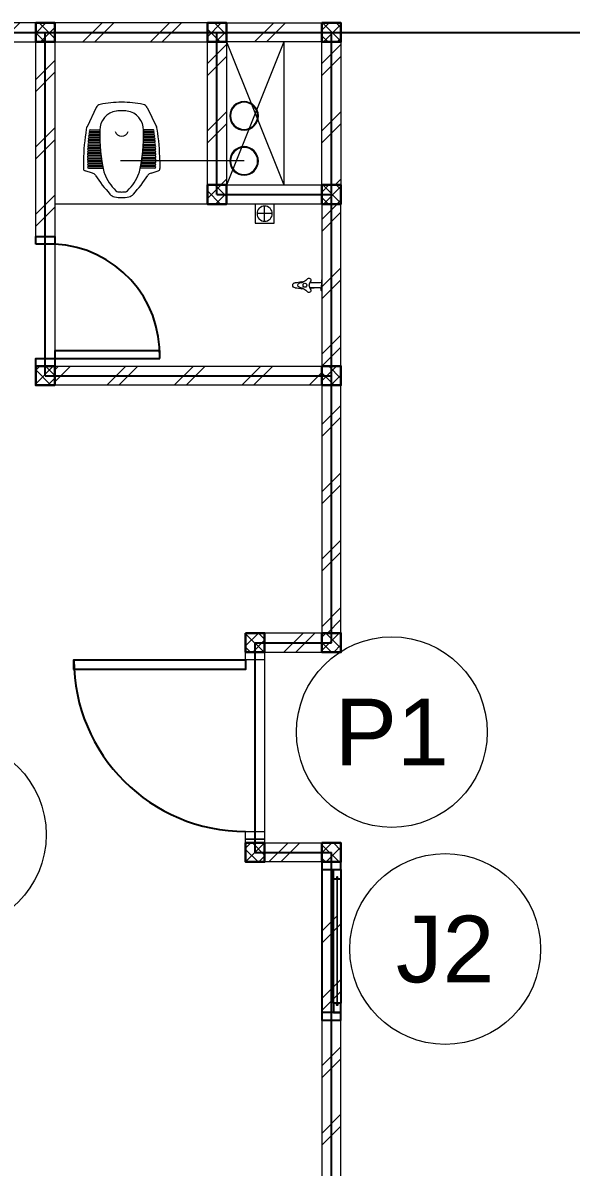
# Model space of a CAD drawing. Header units: millimetres. Extents: x -108 to 357, y -17 to 192.
# Drawn here: x 31.08 to 33.95, y 124.41 to 130.41 of the extents above; entities that cross this region are included whole.
import ezdxf
from ezdxf.enums import TextEntityAlignment as Align

# ---------------------------------------------------------------- set-up
doc = ezdxf.new("R2010")
doc.units = ezdxf.units.MM
for name, color, linetype, lineweight in [('ars', 11, 'Continuous', 0), ('KACA', 151, 'Continuous', 5), ('KOL', 1, 'Continuous', 30), ('KOLOM', 4, 'Continuous', 9), ('lan', 7, 'Continuous', 15), ('NOT', 7, 'Continuous', 20), ('SANITAIR', 15, 'Continuous', 9), ('tem', 5, 'Continuous', 20), ('u', 6, 'Continuous', 20)]:
    doc.layers.add(name, color=color, linetype=linetype, lineweight=lineweight)
doc.layers.add('as', color=1, linetype='Continuous', plot=False)
doc.layers.add('Kusen', color=30, linetype='Continuous')
doc.styles.add('S', font='simplex', dxfattribs={"width": 0.75})
doc.styles.get("Standard").update_dxf_attribs({"font": 'arial.ttf'})

# ---------------------------------------------------------------- blocks, each defined once
blk = doc.blocks.new('KRAN ATAS')
for p, q in [((-0.0198, 0), (0, 0)), ((-0.0198, -0.0015), (-0.0198, 0)), ((0.0198, 0), (0, 0)), ((0.0198, -0.0015), (0.0198, 0)), ((-0.0193, -0.002), (0, -0.002)), ((-0.0087, -0.006), (-0.0087, -0.0441)), ((0.0193, -0.002), (0, -0.002)), ((0.0087, -0.006), (0.0087, -0.0441))]:
    blk.add_line(p, q)
for centre, radius, start, end in [((-0.0188, -0.0464), 0.00682, 67.5786, 152.7397), ((-0.0193, -0.0015), 0.0005, 180, 270), ((0, -0.0187), 0.0268, 232.9628, 307.0372), ((-0.0127, -0.006), 0.004, 0, 90), ((0.0743, -0.0604), 0.0878, 163.7486, 168.4446), ((-0.0388, -0.0275), 0.03, 343.7486, 0), ((0.0127, -0.006), 0.004, 90, 180), ((0.0388, -0.0275), 0.03, 180, 196.2514), ((-0.0743, -0.0604), 0.0878, 11.5554, 16.2514), ((0.0188, -0.0464), 0.00682, 27.2603, 112.4214), ((0.0193, -0.0015), 0.0005, 270, 0), ((-0.0191, -0.047), 0.00682, 147.2603, 232.4214), ((-0.0514, -0.0871), 0.0447, 7.4918, 50.9581), ((0.0743, -0.0604), 0.0878, 182.0552, 189.0251), ((-0.0892, -0.0965), 0.08, 0.3555, 16.2023), ((-0.0004, -0.0613), 0.0068, 86.5771, 273.4229), ((-0.0003, -0.0804), 0.00682, 187.5786, 272.7397), ((0.0004, -0.0613), 0.0068, 266.5771, 93.4229), ((0.0003, -0.0804), 0.00682, 267.2603, 352.4214), ((0.0514, -0.0871), 0.0447, 129.0419, 172.5082), ((0.0892, -0.0965), 0.08, 163.7977, 179.6445), ((-0.0743, -0.0604), 0.0878, 350.9749, 357.9448), ((0.0191, -0.047), 0.00682, 307.5786, 32.7397), ((-0.0004, -0.0965), 0.0088, 176.8553, 272.6444), ((0.0004, -0.0965), 0.0088, 267.3556, 3.1447)]:
    blk.add_arc(centre, radius, start, end)
blk = doc.blocks.new('AVOOR')
blk.add_lwpolyline([(-21.8185, -71.5914), (-21.9185, -71.5914), (-21.9185, -71.4914), (-21.8185, -71.4914)], close=True)
for points in [[(-21.8685, -71.5014), (-21.8685, -71.5814)], [(-21.9085, -71.5414), (-21.8285, -71.5414)]]:
    blk.add_lwpolyline(points)
blk.add_circle((-21.8685, -71.5414), 0.04)
blk = doc.blocks.new('CL J D')
for p, q in [((0.306, 0.1938), (0.3479, 0.1938)), ((0.3709, 0.1476), (0.3594, 0.1853)), ((0.0275, 0.1273), (0.1283, 0.1756)), ((0.145, 0.1598), (0.145, 0.1109)), ((0.1539, 0.1598), (0.1539, 0.1111)), ((0.1587, 0.1615), (0.1587, 0.1111)), ((0.1676, 0.1615), (0.1676, 0.1111)), ((0.1723, 0.1631), (0.1723, 0.1111)), ((0.1812, 0.1631), (0.1812, 0.1109)), ((0.186, 0.1645), (0.186, 0.1109)), ((0.1949, 0.1645), (0.1949, 0.1105)), ((0.1996, 0.1657), (0.1996, 0.1105)), ((0.2085, 0.1657), (0.2085, 0.11)), ((0.2133, 0.1667), (0.2133, 0.11)), ((0.2222, 0.1667), (0.2222, 0.1092)), ((0.2269, 0.1676), (0.2269, 0.1092)), ((0.2358, 0.1676), (0.2358, 0.1082)), ((0.2406, 0.1682), (0.2406, 0.1082)), ((0.2495, 0.1682), (0.2495, 0.107)), ((0.2542, 0.1687), (0.2542, 0.107)), ((0.2631, 0.1687), (0.2631, 0.1056)), ((0.2679, 0.169), (0.2679, 0.1056)), ((0.2768, 0.169), (0.2768, 0.104)), ((0.2815, 0.1692), (0.2815, 0.104)), ((0.2904, 0.1692), (0.2904, 0.1022)), ((0.2952, 0.1691), (0.2952, 0.1022)), ((0.3041, 0.1691), (0.3041, 0.1003)), ((0.3088, 0.1689), (0.3088, 0.1003)), ((0.3177, 0.1689), (0.3177, 0.0981)), ((0.3225, 0.1685), (0.3225, 0.0981)), ((0.3314, 0.1685), (0.3314, 0.0957)), ((0.3361, 0.1679), (0.3361, 0.0957)), ((0.345, 0.1679), (0.345, 0.093)), ((0.2495, -0.1807), (0.2495, -0.1195)), ((0.2542, -0.1812), (0.2542, -0.1195)), ((0.2631, -0.1812), (0.2631, -0.1181)), ((0.2679, -0.1815), (0.2679, -0.1181)), ((0.2768, -0.1815), (0.2768, -0.1165)), ((0.2815, -0.1816), (0.2815, -0.1165)), ((0.2904, -0.1816), (0.2904, -0.1147)), ((0.2952, -0.1816), (0.2952, -0.1147)), ((0.3041, -0.1816), (0.3041, -0.1127)), ((0.3088, -0.1813), (0.3088, -0.1127)), ((0.3177, -0.1813), (0.3177, -0.1105)), ((0.3225, -0.1809), (0.3225, -0.1105)), ((0.3314, -0.1809), (0.3314, -0.1081)), ((0.3361, -0.1803), (0.3361, -0.1081)), ((0.345, -0.1803), (0.345, -0.1055)), ((0.0275, -0.1398), (0.1283, -0.188)), ((0.145, -0.1722), (0.145, -0.1234)), ((0.1539, -0.1722), (0.1539, -0.1236)), ((0.1587, -0.174), (0.1587, -0.1236)), ((0.1676, -0.174), (0.1676, -0.1236)), ((0.1723, -0.1756), (0.1723, -0.1236)), ((0.1812, -0.1756), (0.1812, -0.1234)), ((0.186, -0.177), (0.186, -0.1234)), ((0.1949, -0.177), (0.1949, -0.123)), ((0.1996, -0.1782), (0.1996, -0.123)), ((0.2085, -0.1782), (0.2085, -0.1224)), ((0.2133, -0.1792), (0.2133, -0.1224)), ((0.2222, -0.1792), (0.2222, -0.1216)), ((0.2269, -0.18), (0.2269, -0.1216)), ((0.2358, -0.18), (0.2358, -0.1206)), ((0.2406, -0.1807), (0.2406, -0.1206)), ((0.3709, -0.16), (0.3594, -0.1977)), ((0.306, -0.2062), (0.3479, -0.2062))]:
    blk.add_line(p, q)
for centre, radius, start, end in [((0.3183, -0.8979), 1.0917, 90.64465, 99.35641), ((0.3479, 0.1818), 0.012, 16.98371, 90), ((0.0403, 0.1006), 0.0297, 115.58841, 167.907), ((0.1462, 0.1381), 0.0415, 97.43664, 115.58841), ((0.1495, 0.1598), 0.00445, 0, 180), ((0.1631, 0.1615), 0.00445, 0, 180), ((0.1768, 0.1631), 0.00445, 0, 180), ((0.1904, 0.1645), 0.00445, 0, 180), ((0.2041, 0.1657), 0.00445, 0, 180), ((0.2177, 0.1667), 0.00445, 0, 180), ((0.2314, 0.1676), 0.00445, 0, 180), ((0.245, 0.1682), 0.00445, 0, 180), ((0.2587, 0.1687), 0.00445, 0, 180), ((0.2723, 0.169), 0.00445, 0, 180), ((0.286, 0.1692), 0.00445, 0, 180), ((0.2996, 0.1691), 0.00445, 0, 180), ((0.3133, 0.1689), 0.00445, 0, 180), ((0.3269, 0.1685), 0.00445, 0, 180), ((0.3406, 0.1679), 0.00445, 0, 180), ((0.3992, 0.1563), 0.0297, 196.98371, 236.58705), ((-0.0629, -0.5443), 0.8096, 47.75416, 56.58705), ((0.5098, 0), 0.5098, 167.907, 180.70014), ((0.1458, 0.0077), 0.1009, 89.36458, 171.9631), ((0.1427, 0.1109), 0.00237, 271.71865, 0), ((0.1639, -0.8282), 0.9369, 77.60377, 91.04193), ((0.1563, 0.1111), 0.00237, 180, 0), ((0.17, 0.1111), 0.00237, 180, 0), ((0.1836, 0.1109), 0.00237, 180, 0), ((0.1973, 0.1105), 0.00237, 180, 0), ((0.2109, 0.11), 0.00237, 180, 0), ((0.2246, 0.1092), 0.00237, 180, 0), ((0.2382, 0.1082), 0.00237, 180, 0), ((0.2519, 0.107), 0.00237, 180, 0), ((0.2655, 0.1056), 0.00237, 180, 0), ((0.2792, 0.104), 0.00237, 180, 0), ((0.2928, 0.1022), 0.00237, 180, 0), ((0.3064, 0.1003), 0.00237, 180, 0), ((0.3201, 0.0981), 0.00237, 180, 0), ((0.3337, 0.0957), 0.00237, 180, 0), ((0.3474, 0.093), 0.00237, 180, 258.7357), ((0.3518, 0.0291), 0.0593, 68.96955, 77.12628), ((0.2831, -0.1497), 0.2509, 43.87855, 68.96955), ((0.1995, 0.0001), 0.1551, 171.9445, 182.3259), ((0.1409, -0.0052), 0.0359, 358.3993, 69.7102), ((0.4511, 0.0118), 0.0178, 9.30537, 43.87855), ((0.3402, -0.0063), 0.1302, 0.0418, 9.30537), ((0.4495, 0.0199), 0.0475, 13.4838, 47.75416), ((0.3402, -0.0063), 0.1598, 0.03404, 13.4838), ((0.5098, -0.0125), 0.5098, 179.29986, 192.093), ((0.1995, -0.0125), 0.1551, 177.6741, 188.0555), ((0.1458, -0.0202), 0.1009, 188.0369, 270.63542), ((0.1409, -0.0072), 0.0359, 290.2898, 1.6007), ((0.2831, 0.1372), 0.2509, 291.03045, 316.12145), ((0.4511, -0.0243), 0.0178, 316.12145, 350.69463), ((0.3402, -0.0061), 0.1302, 350.69463, 359.9582), ((0.4495, -0.0323), 0.0475, 312.24584, 346.5162), ((0.3402, -0.0061), 0.1598, 346.5162, 359.96596), ((0.0403, -0.113), 0.0297, 192.093, 244.41159), ((0.1639, 0.8157), 0.9369, 268.95807, 282.39623), ((0.2246, -0.1216), 0.00237, 0, 180), ((0.2382, -0.1206), 0.00237, 0, 180), ((0.2519, -0.1195), 0.00237, 0, 180), ((0.2655, -0.1181), 0.00237, 0, 180), ((0.2792, -0.1165), 0.00237, 0, 180), ((0.2928, -0.1147), 0.00237, 0, 180), ((0.3064, -0.1127), 0.00237, 0, 180), ((0.3201, -0.1105), 0.00237, 0, 180), ((0.3337, -0.1081), 0.00237, 0, 180), ((0.3474, -0.1055), 0.00237, 101.2643, 180), ((0.3518, -0.0415), 0.0593, 282.87372, 291.03045), ((-0.0629, 0.5318), 0.8096, 303.41295, 312.24584), ((0.1427, -0.1234), 0.00237, 0, 88.28135), ((0.1495, -0.1722), 0.00445, 180, 0), ((0.1563, -0.1236), 0.00237, 0, 180), ((0.1631, -0.174), 0.00445, 180, 0), ((0.17, -0.1236), 0.00237, 0, 180), ((0.1768, -0.1756), 0.00445, 180, 0), ((0.1836, -0.1234), 0.00237, 0, 180), ((0.1904, -0.177), 0.00445, 180, 0), ((0.1973, -0.123), 0.00237, 0, 180), ((0.2041, -0.1782), 0.00445, 180, 0), ((0.2109, -0.1224), 0.00237, 0, 180), ((0.2177, -0.1792), 0.00445, 180, 0), ((0.3992, -0.1687), 0.0297, 123.41295, 163.01629), ((0.1462, -0.1506), 0.0415, 244.41159, 262.56336), ((0.3183, 0.8854), 1.0917, 260.64359, 269.35535), ((0.2314, -0.18), 0.00445, 180, 0), ((0.245, -0.1807), 0.00445, 180, 0), ((0.2587, -0.1812), 0.00445, 180, 0), ((0.2723, -0.1815), 0.00445, 180, 0), ((0.286, -0.1816), 0.00445, 180, 0), ((0.2996, -0.1816), 0.00445, 180, 0), ((0.3133, -0.1813), 0.00445, 180, 0), ((0.3269, -0.1809), 0.00445, 180, 0), ((0.3406, -0.1803), 0.00445, 180, 0), ((0.3479, -0.1942), 0.012, 270, 343.01629)]:
    blk.add_arc(centre, radius, start, end)
blk = doc.blocks.new('P.60')
at = {"layer": 'Kusen'}
for points in [[(1472.8348, 997.5354), (1472.8748, 997.5354), (1472.8748, 997.4354), (1472.8348, 997.4354)], [(1473.4748, 997.5354), (1473.5148, 997.5354), (1473.5148, 997.4354), (1473.4748, 997.4354)], [(1472.8748, 996.8854), (1472.9148, 996.8854), (1472.9148, 997.4354), (1472.8748, 997.4354)]]:
    blk.add_lwpolyline(points, close=True, dxfattribs=at)
blk.add_arc((1472.8948, 997.4658), 0.5808, 268.02661, 356.99428, dxfattribs=at)
blk = doc.blocks.new('P-90')
at = {"layer": 'Kusen'}
blk.add_lwpolyline([(374.6908, -21.5979), (374.7408, -21.5979), (374.7408, -22.4979), (374.6908, -22.4979)], close=True, dxfattribs=at)
at = {"layer": 'Kusen', "lineweight": 9}
for points in [[(373.8008, -22.4979), (373.8408, -22.4979), (373.8408, -22.5979), (373.8008, -22.5979)], [(374.7408, -22.4979), (374.7808, -22.4979), (374.7808, -22.5979), (374.7408, -22.5979)]]:
    blk.add_lwpolyline(points, close=True, dxfattribs=at)
at = {"layer": 'Kusen'}
blk.add_arc((374.7408, -22.4979), 0.9, 90, 180, dxfattribs=at)
blk = doc.blocks.new('T. J2')
at = {"layer": 'KACA', "color": 141}
blk.add_lwpolyline([(-0.3792, 0.0775), (0.2908, 0.0775), (0.2908, 0.0825), (-0.3792, 0.0825)], close=True, dxfattribs=at)
at = {"layer": 'Kusen'}
for p, q in [((-0.3692, 0.1), (0.2808, 0.1)), ((0.2808, 0.06), (-0.3692, 0.06)), ((-0.4192, 0), (0.3308, 0))]:
    blk.add_line(p, q, dxfattribs=at)
for points in [[(-0.4592, 0), (-0.4192, 0), (-0.4192, 0.1), (-0.4592, 0.1)], [(0.3308, 0), (0.3708, 0), (0.3708, 0.1), (0.3308, 0.1)]]:
    blk.add_lwpolyline(points, close=True, dxfattribs=at)
for points in [[(-0.3692, 0.0775), (-0.3692, 0.06), (-0.4192, 0.06), (-0.4192, 0.1), (-0.3692, 0.1), (-0.3692, 0.0825), (-0.3792, 0.0825), (-0.3792, 0.0775), (-0.3692, 0.0775)], [(0.2808, 0.0775), (0.2808, 0.06), (0.3308, 0.06), (0.3308, 0.1), (0.2808, 0.1), (0.2808, 0.0825), (0.2908, 0.0825), (0.2908, 0.0775), (0.2808, 0.0775)]]:
    blk.add_lwpolyline(points, dxfattribs=at)
blk = doc.blocks.new('K 10.10')
at = {"layer": 'ars'}
h = blk.add_hatch(dxfattribs=at)
h.set_pattern_fill('_USER', color=256, scale=0.05, angle=45, double=1, pattern_type=0)
h.set_pattern_definition([(45, (0, 0), (-0.035355339, 0.035355339), []), (135, (0, 0), (-0.035355339, -0.035355339), [])])
h.paths.add_polyline_path([(1560.5383, 1380.4069), (1560.6383, 1380.4069), (1560.6383, 1380.5069), (1560.5383, 1380.5069)])
at = {"layer": 'KOL'}
blk.add_lwpolyline([(1560.5383, 1380.4069), (1560.6383, 1380.4069), (1560.6383, 1380.5069), (1560.5383, 1380.5069)], close=True, dxfattribs=at)
blk = doc.blocks.new('typikal-1a')
at = {"layer": 'ars'}
for centre, radius in [((5.526, 5.0422), 0.075), ((5.526, 5.0422), 0.071), ((5.7625, 5.0422), 0.075), ((5.7625, 5.0422), 0.071)]:
    blk.add_circle(centre, radius, dxfattribs=at)
at = {"layer": 'as'}
for p, q in [((0, 5.5), (1.9, 5.5)), ((1.9, 5.1), (1.9, 5.5)), ((3, 5.1), (3, 5.5)), ((3, 5.5), (6.2, 5.5)), ((4.4, 4), (4.4, 5.5)), ((5.35, 4.9), (5.35, 5.5)), ((1.9, 5.1), (3, 5.1)), ((5.35, 4.9), (6.2, 4.9)), ((4.4, 4), (6.2, 4))]:
    blk.add_line(p, q, dxfattribs=at)
at = {"layer": 'lan'}
for p, q in [((2.91, 5.15), (2.01, 5.15)), ((5.3, 4.85), (5.3, 4.05)), ((5.09, 4.05), (4.53, 4.05))]:
    blk.add_line(p, q, dxfattribs=at)
at = {"layer": 'tem'}
for points in [[(1.02, 5.45), (0.05, 5.45), (0.05, 5.55), (1.02, 5.55)], [(3.05, 5.55), (4.35, 5.55), (4.35, 5.45), (3.05, 5.45)], [(4.45, 5.55), (5.3, 5.55), (5.3, 5.45), (4.45, 5.45)], [(6.15, 5.55), (5.4, 5.55), (5.4, 5.45), (6.15, 5.45)], [(1.95, 5.45), (1.85, 5.45), (1.85, 5.15), (1.95, 5.15)], [(2.95, 5.45), (3.05, 5.45), (3.05, 5.15), (2.95, 5.15)], [(4.45, 5.45), (4.35, 5.45), (4.35, 4.05), (4.45, 4.05)], [(5.4, 5.45), (5.3, 5.45), (5.3, 4.95), (5.4, 4.95)], [(6.15, 4.95), (6.25, 4.95), (6.25, 5.45), (6.15, 5.45)], [(1.97, 5.15), (1.95, 5.15), (1.95, 5.05), (1.97, 5.05)], [(5.4, 4.85), (6.15, 4.85), (6.15, 4.95), (5.4, 4.95)], [(6.15, 4.85), (6.25, 4.85), (6.25, 4.05), (6.15, 4.05)], [(5.13, 3.95), (6.15, 3.95), (6.15, 4.05), (5.13, 4.05)], [(6.15, 3.95), (6.25, 3.95), (6.25, 2.85), (6.15, 2.85)]]:
    blk.add_lwpolyline(points, close=True, dxfattribs=at)
at = {"layer": 'u'}
for points in [[(6.15, 5.25), (5.3996, 4.9505)], [(6.15, 4.95), (5.4, 5.25)], [(6.15, 5.25), (5.4, 5.25)], [(5.526, 5.0422), (5.526, 4.3936)]]:
    blk.add_lwpolyline(points, dxfattribs=at)
at = {"layer": 'KOLOM', "extrusion": (0, 0, -1), "zscale": -1}
for p in [(-1562.4883, -1374.9569), (-1563.5883, -1374.9569), (-1564.9883, -1374.9569), (-1565.9383, -1374.9569), (-1566.7883, -1374.9569), (-1562.4883, -1375.3569), (-1563.5883, -1375.3569), (-1565.9383, -1375.5569), (-1566.7883, -1375.5569), (-1564.9883, -1376.4569), (-1566.7883, -1376.4569)]:
    blk.add_blockref('K 10.10', p, dxfattribs=at)
at = {"layer": 'Kusen', "xscale": -1}
blk.add_blockref('T. J2', (1.3908, 5.45), dxfattribs=at)
at = {"layer": 'Kusen', "xscale": -1, "rotation": 180}
for name, p in [('P-90', (-371.8308, -17.4479)), ('P.60', (-1468.3848, 1001.4854))]:
    blk.add_blockref(name, p, dxfattribs=at)
at = {"layer": 'SANITAIR', "extrusion": (0, 0, -1), "xscale": -1.450644103627577, "yscale": 1.450644103627577, "zscale": -1.450644103627577, "rotation": 359.9613440846884}
blk.add_blockref('KRAN ATAS', (-4.874, 5.45), dxfattribs=at)
at = {"layer": 'SANITAIR'}
blk.add_blockref('AVOOR', (27.1181, 76.6914), dxfattribs=at)
at = {"layer": 'SANITAIR', "extrusion": (0, 0, -1), "zscale": -1}
blk.add_blockref('CL J D', (-5.8335, 4.4068), dxfattribs=at)
blk = doc.blocks.new('A-4')
at = {"layer": 'ars'}
h = blk.add_hatch(dxfattribs=at)
h.set_pattern_fill('TEMBOK', color=256, scale=0.25)
h.set_pattern_definition([(45, (-8.295, 27.825), (-0.1767767, 0.1767767), []), (45, (-8.2325, 27.825), (-0.1767767, 0.1767767), [])])
h.paths.add_polyline_path([(-2.6, 40.6), (-3.7, 40.6), (-3.7, 40.7), (-2.6, 40.7)])
h = blk.add_hatch(dxfattribs=at)
h.set_pattern_fill('TEMBOK', color=256, scale=0.25)
h.set_pattern_definition([(45, (-7.095, 27.825), (-0.1767767, 0.1767767), []), (45, (-7.0325, 27.825), (-0.1767767, 0.1767767), [])])
h.paths.add_polyline_path([(-1.7, 40.6), (-2.5, 40.6), (-2.5, 40.7), (-1.7, 40.7)])
h = blk.add_hatch(dxfattribs=at)
h.set_pattern_fill('TEMBOK', color=256, scale=0.25)
h.set_pattern_definition([(45, (-6.195, 27.825), (-0.1767767, 0.1767767), []), (45, (-6.1325, 27.825), (-0.1767767, 0.1767767), [])])
h.paths.add_polyline_path([(-1.1, 40.6), (-1.6, 40.6), (-1.6, 40.7), (-1.1, 40.7)])
h = blk.add_hatch(dxfattribs=at)
h.set_pattern_fill('TEMBOK', color=256, scale=0.25)
h.set_pattern_definition([(45, (-9.85016, -16.245), (-0.1767767, 0.1767767), []), (45, (-9.78766, -16.245), (-0.1767767, 0.1767767), [])])
h.paths.add_polyline_path([(-2.6, 39.58), (-2.5, 39.58), (-2.5, 40.6), (-2.6, 40.6)])
h = blk.add_hatch(dxfattribs=at)
h.set_pattern_fill('TEMBOK', color=256, scale=0.25)
h.set_pattern_definition([(45, (-8.95016, -16.515), (-0.1767767, 0.1767767), []), (45, (-8.88766, -16.515), (-0.1767767, 0.1767767), [])])
h.paths.add_polyline_path([(-1.7, 39.85), (-1.6, 39.85), (-1.6, 40.6), (-1.7, 40.6)])
h = blk.add_hatch(dxfattribs=at)
h.set_pattern_fill('TEMBOK', color=256, scale=0.25)
h.set_pattern_definition([(45, (-8.35016, -16.515), (-0.1767767, 0.1767767), []), (45, (-8.28766, -16.515), (-0.1767767, 0.1767767), [])])
h.paths.add_polyline_path([(-1.1, 39.85), (-1, 39.85), (-1, 40.6), (-1.1, 40.6)])
h = blk.add_hatch(dxfattribs=at)
h.set_pattern_fill('TEMBOK', color=256, scale=0.25)
h.set_pattern_definition([(45, (-8.35016, -15.565), (-0.1767767, 0.1767767), []), (45, (-8.28766, -15.565), (-0.1767767, 0.1767767), [])])
h.paths.add_polyline_path([(-1.1, 38.9), (-1, 38.9), (-1, 39.75), (-1.1, 39.75)])
h = blk.add_hatch(dxfattribs=at)
h.set_pattern_fill('TEMBOK', color=256, scale=0.25)
h.set_pattern_definition([(45, (-7.095, 23.425), (-0.1767767, 0.1767767), []), (45, (-7.0325, 23.425), (-0.1767767, 0.1767767), [])])
h.paths.add_polyline_path([(-1.1, 38.9), (-2.5, 38.9), (-2.5, 38.8), (-1.1, 38.8)])
h = blk.add_hatch(dxfattribs=at)
h.set_pattern_fill('TEMBOK', color=256, scale=0.25)
h.set_pattern_definition([(45, (-8.35016, -14.165), (-0.1767767, 0.1767767), []), (45, (-8.28766, -14.165), (-0.1767767, 0.1767767), [])])
h.paths.add_polyline_path([(-1.1, 37.5), (-1, 37.5), (-1, 38.8), (-1.1, 38.8)])
h = blk.add_hatch(dxfattribs=at)
h.set_pattern_fill('TEMBOK', color=256, scale=0.25)
h.set_pattern_definition([(45, (-6.195, 24.825), (-0.1767767, 0.1767767), []), (45, (-6.1325, 24.825), (-0.1767767, 0.1767767), [])])
h.paths.add_polyline_path([(-1.1, 37.5), (-1.4, 37.5), (-1.4, 37.4), (-1.1, 37.4)])
h = blk.add_hatch(dxfattribs=at)
h.set_pattern_fill('TEMBOK', color=256, scale=0.25)
h.set_pattern_definition([(45, (-6.195, 25.925), (-0.1767767, 0.1767767), []), (45, (-6.1325, 25.925), (-0.1767767, 0.1767767), [])])
h.paths.add_polyline_path([(-1.1, 36.4), (-1.4, 36.4), (-1.4, 36.3), (-1.1, 36.3)])
h = blk.add_hatch(dxfattribs=at)
h.set_pattern_fill('TEMBOK', color=256, scale=0.25)
h.set_pattern_definition([(45, (-8.35016, -11.165), (-0.1767767, 0.1767767), []), (45, (-8.28766, -11.165), (-0.1767767, 0.1767767), [])])
h.paths.add_polyline_path([(-1.1, 34.5), (-1, 34.5), (-1, 36.02), (-1.1, 36.02)])
at = {"layer": 'as'}
for p, q in [((-6.55, 40.65), (6.55, 40.65)), ((-1.05, 37.94), (-1.05, 40.65))]:
    blk.add_line(p, q, dxfattribs=at)
at = {"layer": 'lan', "xscale": -1, "rotation": 270}
blk.add_blockref('typikal-1a', (-6.55, 34.45), dxfattribs=at)
blk = doc.blocks.new('NAV')
blk.add_circle((0, -0.4), 0.4)
at = {"style": 'S', "width": 0.75, "flags": 4}
blk.add_attdef('AV', text='', height=0.3, dxfattribs=at).set_placement((0, -0.4), align=Align.MIDDLE)

msp = doc.modelspace()

# ---------------------------------------------------------------- block references
msp.add_blockref('A-4', (33.74738, 89.70808))
at = {"layer": 'NOT'}
ref = msp.add_blockref('NAV', (33.01396, 126.18918), dxfattribs=dict(at, xscale=1.25, yscale=1.25, zscale=1.25, rotation=180))
ref.add_attrib('AV', 'P1', dxfattribs={"layer": '0', "height": 0.35, "flags": 4}).set_placement((33.01396, 126.68918), align=Align.MIDDLE)
ref = msp.add_blockref('NAV', (30.70214, 125.65144), dxfattribs=dict(at, xscale=1.25, yscale=1.25, zscale=1.25, rotation=180))
ref.add_attrib('AV', 'P2', dxfattribs={"layer": '0', "height": 0.35, "flags": 4}).set_placement((30.70214, 126.15144), align=Align.MIDDLE)
ref = msp.add_blockref('NAV', (33.29361, 125.05179), dxfattribs=dict(at, xscale=1.25, yscale=1.25, zscale=1.25, rotation=180))
ref.add_attrib('AV', 'J2', dxfattribs={"layer": '0', "height": 0.35, "flags": 4}).set_placement((33.29361, 125.55179), align=Align.MIDDLE)

doc.saveas('drawing.dxf')
